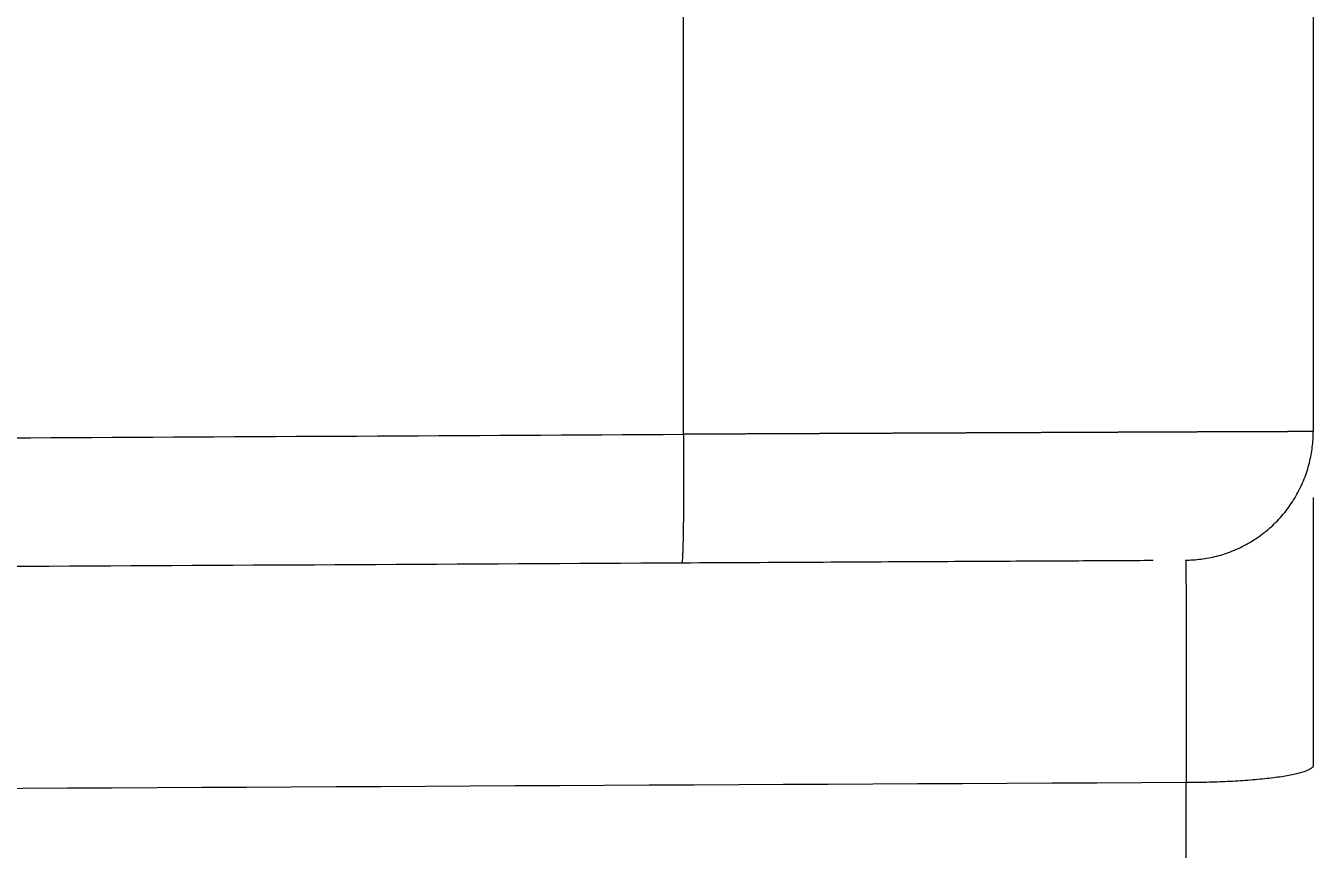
# Model space of a CAD drawing. Header units: millimetres. Extents: x 15137 to 17513, y -10160 to -6800.
# Drawn here: x 16311.03 to 16316.05, y -7768.97 to -7765.77 of the extents above; entities that cross this region are included whole.
import ezdxf

# ---------------------------------------------------------------- set-up
doc = ezdxf.new("R2010")
doc.units = ezdxf.units.MM
doc.styles.add('ARIAL', font='arial.ttf')
doc.dimstyles.get("Standard").update_dxf_attribs({"dimtxt": 15, "dimasz": 15, "dimexe": 0.18, "dimexo": 0.0625, "dimgap": 4, "dimtad": 0, "dimdec": 1, "dimdsep": 46, "dimtxsty": 'ARIAL', "dimcen": 0, "dimclrd": 5, "dimclre": 5, "dimclrt": 5, "dimadec": 0, "dimazin": 0, "dimtfac": 1, "dimtdec": 1, "dimtofl": 0, "dimtmove": 0, "dimatfit": 3, "dimfxl": 1, "dimtolj": 1, "dimtzin": 0, "dimarcsym": 0})

# ---------------------------------------------------------------- blocks, each defined once
blk = doc.blocks.new('*D83')
at = {"color": 5, "lineweight": -2, "transparency": 16777216}
for p, q in [((16291.6134, -7743.337), (16345.0284, -7743.337)), ((16344.8484, -7758.337), (16344.8484, -7773.15)), ((16291.6134, -7788.15), (16345.0284, -7788.15)), ((16344.8484, -7788.15), (16344.8484, -7803.15))]:
    blk.add_line(p, q, dxfattribs=at)
at = {"color": 5, "transparency": 16777216}
for points in [[(16342.3484, -7758.337), (16347.3484, -7758.337), (16344.8484, -7743.337)], [(16342.3484, -7773.15), (16347.3484, -7773.15), (16344.8484, -7788.15)]]:
    blk.add_solid(points, dxfattribs=at)
at = {"layer": 'Defpoints', "color": 0, "transparency": 16777216}
for p in [(16291.5509, -7743.337), (16291.5509, -7788.15), (16344.8484, -7788.15)]:
    blk.add_point(p, dxfattribs=at)
at = {"color": 5, "transparency": 16777216, "insert": (16344.8484, -7826.9488), "char_height": 15, "attachment_point": 5, "rotation": 90, "style": 'ARIAL'}
blk.add_mtext('\\A1;44.8', dxfattribs=at)

msp = doc.modelspace()

# ---------------------------------------------------------------- linework, layer by layer
at = {"linetype": 'Continuous', "lineweight": 13}
for points, degree in [([(16313.5936, -7767.3564), (16313.5936, -7764.1306)], 1), ([(16293.2495, -7767.4629), (16313.5936, -7767.3564)], 1), ([(16315.5509, -7768.7121), (16308.1165, -7768.7498), (16300.6821, -7768.7875), (16293.2478, -7768.8252)], 3)]:
    msp.add_open_spline(points, degree=degree, dxfattribs=at)
at = {"linetype": 'Continuous', "lineweight": 18}
for points in [[(16316.0457, -7764.1409), (16316.0457, -7767.3461)], [(16293.2467, -7767.9629), (16313.5866, -7767.8564)]]:
    msp.add_open_spline(points, degree=1, dxfattribs=at)
at = {"linetype": 'Continuous', "lineweight": 13}
for points, knots in [([(16316.0457, -7767.3461), (16316.0457, -7767.3461), (16316.0456, -7767.3461), (16316.0456, -7767.3461), (16316.0456, -7767.3461), (16316.0456, -7767.3461), (16316.0456, -7767.3461), (16316.0455, -7767.3461), (16316.0455, -7767.3461), (16316.0454, -7767.3461), (16316.0454, -7767.3461), (16316.0453, -7767.3461), (16316.0453, -7767.3461), (16316.0451, -7767.3461), (16316.0451, -7767.3461), (16316.045, -7767.3461), (16316.0449, -7767.3461), (16316.0447, -7767.3461), (16316.0446, -7767.3461), (16316.0445, -7767.3461), (16316.0444, -7767.3461), (16316.0442, -7767.346), (16316.0441, -7767.346), (16316.0439, -7767.346), (16316.0438, -7767.346), (16316.0435, -7767.346), (16316.0434, -7767.346), (16316.0431, -7767.346), (16316.043, -7767.346), (16316.0427, -7767.346), (16316.0426, -7767.346), (16316.0423, -7767.346), (16316.0421, -7767.346), (16316.0418, -7767.346), (16316.0417, -7767.346), (16316.0413, -7767.346), (16316.0411, -7767.346), (16316.0408, -7767.346), (16316.0406, -7767.346), (16316.0402, -7767.346), (16316.04, -7767.346), (16316.0396, -7767.346), (16316.0394, -7767.346), (16316.039, -7767.346), (16316.0388, -7767.346), (16316.0384, -7767.346), (16316.0381, -7767.346), (16316.0377, -7767.346), (16316.0374, -7767.346), (16316.037, -7767.346), (16316.0367, -7767.346), (16316.0362, -7767.346), (16316.036, -7767.346), (16316.0354, -7767.346), (16316.0352, -7767.346), (16316.0346, -7767.346), (16316.0344, -7767.346), (16316.0338, -7767.346), (16316.0335, -7767.346), (16316.0329, -7767.346), (16316.0326, -7767.346), (16316.032, -7767.346), (16316.0317, -7767.346), (16316.0311, -7767.346), (16316.0308, -7767.346), (16316.0301, -7767.346), (16316.0298, -7767.346), (16316.0291, -7767.346), (16316.0288, -7767.346), (16316.0281, -7767.346), (16316.0278, -7767.346), (16316.0271, -7767.346), (16316.0267, -7767.346), (16316.026, -7767.346), (16316.0256, -7767.346), (16316.0249, -7767.346), (16316.0245, -7767.346), (16316.0237, -7767.346), (16316.0234, -7767.346), (16316.0226, -7767.346), (16316.0222, -7767.346), (16316.0214, -7767.346), (16316.021, -7767.346), (16316.0201, -7767.346), (16316.0197, -7767.346), (16316.0189, -7767.346), (16316.0184, -7767.346), (16316.0176, -7767.346), (16316.0171, -7767.346), (16316.0163, -7767.346), (16316.0158, -7767.346), (16316.0149, -7767.346), (16316.0144, -7767.346), (16316.0135, -7767.346), (16316.013, -7767.346), (16316.0121, -7767.346), (16316.0116, -7767.346), (16316.0107, -7767.346), (16316.0102, -7767.346), (16316.0092, -7767.346), (16316.0087, -7767.346), (16316.0077, -7767.346), (16316.0072, -7767.346), (16316.0061, -7767.346), (16316.0056, -7767.346), (16316.0046, -7767.346), (16316.0041, -7767.346), (16316.003, -7767.346), (16316.0024, -7767.346), (16316.0014, -7767.346), (16316.0008, -7767.346), (16315.9997, -7767.346), (16315.9992, -7767.346), (16315.998, -7767.346), (16315.9975, -7767.346), (16315.9963, -7767.346), (16315.9957, -7767.346), (16315.9946, -7767.346), (16315.994, -7767.346), (16315.9928, -7767.346), (16315.9922, -7767.346), (16315.991, -7767.346), (16315.9904, -7767.346), (16315.9892, -7767.346), (16315.9885, -7767.346), (16315.9873, -7767.346), (16315.9867, -7767.346), (16315.9854, -7767.346), (16315.9848, -7767.3461), (16315.9835, -7767.3461), (16315.9828, -7767.3461), (16315.9815, -7767.3461), (16315.9809, -7767.3461), (16315.9796, -7767.3461), (16315.9789, -7767.3461), (16315.9776, -7767.3461), (16315.9769, -7767.3461), (16315.9755, -7767.3461), (16315.9748, -7767.3461), (16315.9735, -7767.3461), (16315.9728, -7767.3461), (16315.9714, -7767.3461), (16315.9706, -7767.3461), (16315.9692, -7767.3461), (16315.9685, -7767.3461), (16315.9671, -7767.3461), (16315.9664, -7767.3461), (16315.9649, -7767.3461), (16315.9642, -7767.3461), (16315.9627, -7767.3461), (16315.9619, -7767.3461), (16315.9604, -7767.3461), (16315.9597, -7767.3461), (16315.9582, -7767.3461), (16315.9574, -7767.3461), (16315.9559, -7767.3461), (16315.9551, -7767.3461), (16315.9535, -7767.3461), (16315.9528, -7767.3461), (16315.9512, -7767.3461), (16315.9504, -7767.3461), (16315.9488, -7767.3461), (16315.948, -7767.3461), (16315.9464, -7767.3461), (16315.9456, -7767.3462), (16315.9439, -7767.3462), (16315.9431, -7767.3462), (16315.9415, -7767.3462), (16315.9406, -7767.3462), (16315.939, -7767.3462), (16315.9381, -7767.3462), (16315.9364, -7767.3462), (16315.9356, -7767.3462), (16315.9339, -7767.3462), (16315.933, -7767.3462), (16315.9313, -7767.3462), (16315.9304, -7767.3462), (16315.9286, -7767.3462), (16315.9278, -7767.3462), (16315.926, -7767.3462), (16315.9251, -7767.3462), (16315.9233, -7767.3462), (16315.9224, -7767.3462), (16315.9206, -7767.3462), (16315.9197, -7767.3462), (16315.9179, -7767.3462), (16315.9169, -7767.3462), (16315.9151, -7767.3462), (16315.9142, -7767.3462), (16315.9123, -7767.3463), (16315.9113, -7767.3463), (16315.9095, -7767.3463), (16315.9085, -7767.3463), (16315.9066, -7767.3463), (16315.9056, -7767.3463), (16315.9037, -7767.3463), (16315.9027, -7767.3463), (16315.9008, -7767.3463), (16315.8998, -7767.3463), (16315.8978, -7767.3463), (16315.8969, -7767.3463), (16315.8949, -7767.3463), (16315.8939, -7767.3463), (16315.8919, -7767.3463), (16315.8909, -7767.3463), (16315.8888, -7767.3463), (16315.8878, -7767.3463), (16315.8858, -7767.3463), (16315.8847, -7767.3463), (16315.8827, -7767.3464), (16315.8816, -7767.3464), (16315.8796, -7767.3464), (16315.8785, -7767.3464), (16315.8764, -7767.3464), (16315.8754, -7767.3464), (16315.8732, -7767.3464), (16315.8722, -7767.3464), (16315.87, -7767.3464), (16315.869, -7767.3464), (16315.8668, -7767.3464), (16315.8657, -7767.3464), (16315.8635, -7767.3464), (16315.8624, -7767.3464), (16315.8602, -7767.3464), (16315.8591, -7767.3464), (16315.8569, -7767.3464), (16315.8558, -7767.3464), (16315.8536, -7767.3465), (16315.8525, -7767.3465), (16315.8502, -7767.3465), (16315.8491, -7767.3465), (16315.8468, -7767.3465), (16315.8456, -7767.3465), (16315.8434, -7767.3465), (16315.8422, -7767.3465), (16315.8399, -7767.3465), (16315.8387, -7767.3465), (16315.8364, -7767.3465), (16315.8352, -7767.3465), (16315.8329, -7767.3465), (16315.8317, -7767.3465), (16315.8293, -7767.3465), (16315.8282, -7767.3465), (16315.8258, -7767.3466), (16315.8246, -7767.3466), (16315.8222, -7767.3466), (16315.821, -7767.3466), (16315.8185, -7767.3466), (16315.8173, -7767.3466), (16315.8149, -7767.3466), (16315.8137, -7767.3466), (16315.8112, -7767.3466), (16315.81, -7767.3466), (16315.8075, -7767.3466), (16315.8062, -7767.3466), (16315.8037, -7767.3466), (16315.8025, -7767.3466), (16315.8, -7767.3466), (16315.7987, -7767.3466), (16315.7962, -7767.3467), (16315.7949, -7767.3467), (16315.7924, -7767.3467), (16315.7911, -7767.3467), (16315.7885, -7767.3467), (16315.7872, -7767.3467), (16315.7846, -7767.3467), (16315.7833, -7767.3467), (16315.7807, -7767.3467), (16315.7794, -7767.3467), (16315.7768, -7767.3467), (16315.7755, -7767.3467), (16315.7728, -7767.3467), (16315.7715, -7767.3468), (16315.7689, -7767.3468), (16315.7675, -7767.3468), (16315.7648, -7767.3468), (16315.7635, -7767.3468), (16315.7608, -7767.3468), (16315.7595, -7767.3468), (16315.7567, -7767.3468), (16315.7554, -7767.3468), (16315.7527, -7767.3468), (16315.7513, -7767.3468), (16315.7485, -7767.3468), (16315.7472, -7767.3468), (16315.7444, -7767.3469), (16315.743, -7767.3469), (16315.7402, -7767.3469), (16315.7388, -7767.3469), (16315.736, -7767.3469), (16315.7346, -7767.3469), (16315.7318, -7767.3469), (16315.7304, -7767.3469), (16315.7275, -7767.3469), (16315.7261, -7767.3469), (16315.7233, -7767.3469), (16315.7218, -7767.3469), (16315.719, -7767.347), (16315.7175, -7767.347), (16315.7146, -7767.347), (16315.7132, -7767.347), (16315.7103, -7767.347), (16315.7088, -7767.347), (16315.7059, -7767.347), (16315.7044, -7767.347), (16315.7015, -7767.347), (16315.7, -7767.347), (16315.6971, -7767.347), (16315.6956, -7767.347), (16315.6926, -7767.3471), (16315.6911, -7767.3471), (16315.6881, -7767.3471), (16315.6866, -7767.3471), (16315.6836, -7767.3471), (16315.6821, -7767.3471), (16315.6791, -7767.3471), (16315.6776, -7767.3471), (16315.6745, -7767.3471), (16315.673, -7767.3471), (16315.6699, -7767.3471), (16315.6684, -7767.3472), (16315.6653, -7767.3472), (16315.6638, -7767.3472), (16315.6607, -7767.3472), (16315.6591, -7767.3472), (16315.656, -7767.3472), (16315.6545, -7767.3472), (16315.6513, -7767.3472), (16315.6498, -7767.3472), (16315.6466, -7767.3472), (16315.645, -7767.3472), (16315.6419, -7767.3473), (16315.6403, -7767.3473), (16315.6371, -7767.3473), (16315.6355, -7767.3473), (16315.6323, -7767.3473), (16315.6307, -7767.3473), (16315.6274, -7767.3473), (16315.6258, -7767.3473), (16315.6226, -7767.3473), (16315.621, -7767.3473), (16315.6177, -7767.3474), (16315.6161, -7767.3474), (16315.6128, -7767.3474), (16315.6112, -7767.3474), (16315.6079, -7767.3474), (16315.6062, -7767.3474), (16315.6029, -7767.3474), (16315.6013, -7767.3474), (16315.5979, -7767.3474), (16315.5963, -7767.3474), (16315.5929, -7767.3475), (16315.5912, -7767.3475), (16315.5879, -7767.3475), (16315.5862, -7767.3475), (16315.5828, -7767.3475), (16315.5811, -7767.3475), (16315.5777, -7767.3475), (16315.576, -7767.3475), (16315.5726, -7767.3475), (16315.5709, -7767.3475), (16315.5675, -7767.3476), (16315.5658, -7767.3476), (16315.5623, -7767.3476), (16315.5606, -7767.3476), (16315.5571, -7767.3476), (16315.5554, -7767.3476), (16315.5519, -7767.3476), (16315.5502, -7767.3476), (16315.5467, -7767.3476), (16315.5449, -7767.3477), (16315.5414, -7767.3477), (16315.5397, -7767.3477), (16315.5361, -7767.3477), (16315.5344, -7767.3477), (16315.5308, -7767.3477), (16315.5291, -7767.3477), (16315.5255, -7767.3477), (16315.5237, -7767.3477), (16315.5201, -7767.3478), (16315.5184, -7767.3478), (16315.5148, -7767.3478), (16315.513, -7767.3478), (16315.5094, -7767.3478), (16315.5075, -7767.3478), (16315.5039, -7767.3478), (16315.5021, -7767.3478), (16315.4985, -7767.3478), (16315.4966, -7767.3479), (16315.493, -7767.3479), (16315.4912, -7767.3479), (16315.4875, -7767.3479), (16315.4856, -7767.3479), (16315.482, -7767.3479), (16315.4801, -7767.3479), (16315.4764, -7767.3479), (16315.4745, -7767.3479), (16315.4708, -7767.348), (16315.469, -7767.348), (16315.4652, -7767.348), (16315.4634, -7767.348), (16315.4596, -7767.348), (16315.4577, -7767.348), (16315.454, -7767.348), (16315.4521, -7767.348), (16315.4483, -7767.3481), (16315.4464, -7767.3481), (16315.4426, -7767.3481), (16315.4407, -7767.3481), (16315.4369, -7767.3481), (16315.435, -7767.3481), (16315.4312, -7767.3481), (16315.4292, -7767.3481), (16315.4254, -7767.3482), (16315.4235, -7767.3482), (16315.4196, -7767.3482), (16315.4177, -7767.3482), (16315.4138, -7767.3482), (16315.4119, -7767.3482), (16315.408, -7767.3482), (16315.4061, -7767.3482), (16315.4022, -7767.3483), (16315.4002, -7767.3483), (16315.3963, -7767.3483), (16315.3943, -7767.3483), (16315.3904, -7767.3483), (16315.3884, -7767.3483), (16315.3845, -7767.3483), (16315.3825, -7767.3483), (16315.3785, -7767.3484), (16315.3766, -7767.3484), (16315.3726, -7767.3484), (16315.3706, -7767.3484), (16315.3666, -7767.3484), (16315.3646, -7767.3484), (16315.3606, -7767.3484), (16315.3586, -7767.3484), (16315.3546, -7767.3485), (16315.3526, -7767.3485), (16315.3486, -7767.3485), (16315.3465, -7767.3485), (16315.3425, -7767.3485), (16315.3405, -7767.3485), (16315.3364, -7767.3485), (16315.3344, -7767.3485), (16315.3303, -7767.3486), (16315.3283, -7767.3486), (16315.3242, -7767.3486), (16315.3221, -7767.3486), (16315.318, -7767.3486), (16315.316, -7767.3486), (16315.3119, -7767.3486), (16315.3098, -7767.3486), (16315.3057, -7767.3487), (16315.3036, -7767.3487), (16315.2995, -7767.3487), (16315.2974, -7767.3487), (16315.2933, -7767.3487), (16315.2912, -7767.3487), (16315.287, -7767.3487), (16315.2849, -7767.3488), (16315.2808, -7767.3488), (16315.2787, -7767.3488), (16315.2745, -7767.3488), (16315.2724, -7767.3488), (16315.2682, -7767.3488), (16315.2661, -7767.3488), (16315.2618, -7767.3489), (16315.2597, -7767.3489), (16315.2555, -7767.3489), (16315.2534, -7767.3489), (16315.2491, -7767.3489), (16315.247, -7767.3489), (16315.2427, -7767.3489), (16315.2406, -7767.3489), (16315.2363, -7767.349), (16315.2342, -7767.349), (16315.2299, -7767.349), (16315.2277, -7767.349), (16315.2234, -7767.349), (16315.2212, -7767.349), (16315.2169, -7767.349), (16315.2148, -7767.3491), (16315.2104, -7767.3491), (16315.2082, -7767.3491), (16315.2039, -7767.3491), (16315.2017, -7767.3491), (16315.1973, -7767.3491), (16315.1952, -7767.3491), (16315.1908, -7767.3492), (16315.1886, -7767.3492), (16315.1842, -7767.3492), (16315.182, -7767.3492), (16315.1776, -7767.3492), (16315.1754, -7767.3492), (16315.1709, -7767.3492), (16315.1687, -7767.3493), (16315.1643, -7767.3493), (16315.1621, -7767.3493), (16315.1576, -7767.3493), (16315.1554, -7767.3493), (16315.1509, -7767.3493), (16315.1487, -7767.3493), (16315.1442, -7767.3494), (16315.142, -7767.3494), (16315.1375, -7767.3494), (16315.1352, -7767.3494), (16315.1307, -7767.3494), (16315.1285, -7767.3494), (16315.124, -7767.3495), (16315.1217, -7767.3495), (16315.1172, -7767.3495), (16315.1149, -7767.3495), (16315.1103, -7767.3495), (16315.1081, -7767.3495), (16315.1035, -7767.3495), (16315.1012, -7767.3496), (16315.0967, -7767.3496), (16315.0944, -7767.3496), (16315.0898, -7767.3496), (16315.0875, -7767.3496), (16315.0829, -7767.3496), (16315.0806, -7767.3496), (16315.076, -7767.3497), (16315.0737, -7767.3497), (16315.0691, -7767.3497), (16315.0667, -7767.3497), (16315.0621, -7767.3497), (16315.0598, -7767.3497), (16315.0551, -7767.3498), (16315.0528, -7767.3498), (16315.0482, -7767.3498), (16315.0458, -7767.3498), (16315.0411, -7767.3498), (16315.0388, -7767.3498), (16315.0341, -7767.3499), (16315.0318, -7767.3499), (16315.0271, -7767.3499), (16315.0247, -7767.3499), (16315.02, -7767.3499), (16315.0177, -7767.3499), (16315.0129, -7767.3499), (16315.0106, -7767.35), (16315.0058, -7767.35), (16315.0035, -7767.35), (16314.9987, -7767.35), (16314.9964, -7767.35), (16314.9916, -7767.35), (16314.9892, -7767.35), (16314.9845, -7767.3501), (16314.9821, -7767.3501), (16314.9773, -7767.3501), (16314.9749, -7767.3501), (16314.9701, -7767.3501), (16314.9677, -7767.3501), (16314.9629, -7767.3502), (16314.9605, -7767.3502), (16314.9557, -7767.3502), (16314.9533, -7767.3502), (16314.9485, -7767.3502), (16314.946, -7767.3502), (16314.9412, -7767.3503), (16314.9388, -7767.3503), (16314.9339, -7767.3503), (16314.9315, -7767.3503), (16314.9266, -7767.3503), (16314.9242, -7767.3503), (16314.9193, -7767.3504), (16314.9169, -7767.3504), (16314.912, -7767.3504), (16314.9096, -7767.3504), (16314.9047, -7767.3504), (16314.9022, -7767.3504), (16314.8973, -7767.3505), (16314.8949, -7767.3505), (16314.89, -7767.3505), (16314.8875, -7767.3505), (16314.8826, -7767.3505), (16314.8801, -7767.3505), (16314.8752, -7767.3506), (16314.8727, -7767.3506), (16314.8678, -7767.3506), (16314.8653, -7767.3506), (16314.8604, -7767.3506), (16314.8579, -7767.3506), (16314.8529, -7767.3507), (16314.8504, -7767.3507), (16314.8455, -7767.3507), (16314.843, -7767.3507), (16314.838, -7767.3507), (16314.8355, -7767.3507), (16314.8305, -7767.3508), (16314.828, -7767.3508), (16314.823, -7767.3508), (16314.8205, -7767.3508), (16314.8155, -7767.3508), (16314.813, -7767.3508), (16314.808, -7767.3509), (16314.8055, -7767.3509), (16314.8004, -7767.3509), (16314.7979, -7767.3509), (16314.7929, -7767.3509), (16314.7903, -7767.3509), (16314.7853, -7767.351), (16314.7828, -7767.351), (16314.7777, -7767.351), (16314.7752, -7767.351), (16314.7701, -7767.351), (16314.7676, -7767.351), (16314.7625, -7767.3511), (16314.7599, -7767.3511), (16314.7549, -7767.3511), (16314.7523, -7767.3511), (16314.7472, -7767.3511), (16314.7446, -7767.3511), (16314.7395, -7767.3512), (16314.737, -7767.3512), (16314.7319, -7767.3512), (16314.7293, -7767.3512), (16314.7242, -7767.3512), (16314.7216, -7767.3512), (16314.7164, -7767.3513), (16314.7139, -7767.3513), (16314.7087, -7767.3513), (16314.7061, -7767.3513), (16314.701, -7767.3513), (16314.6984, -7767.3513), (16314.6932, -7767.3514), (16314.6906, -7767.3514), (16314.6855, -7767.3514), (16314.6829, -7767.3514), (16314.6777, -7767.3514), (16314.6751, -7767.3515), (16314.6699, -7767.3515), (16314.6673, -7767.3515), (16314.6621, -7767.3515), (16314.6594, -7767.3515), (16314.6542, -7767.3515), (16314.6516, -7767.3516), (16314.6464, -7767.3516), (16314.6438, -7767.3516), (16314.6385, -7767.3516), (16314.6359, -7767.3516), (16314.6307, -7767.3517), (16314.628, -7767.3517), (16314.6228, -7767.3517), (16314.6201, -7767.3517), (16314.6149, -7767.3517), (16314.6122, -7767.3517), (16314.607, -7767.3518), (16314.6043, -7767.3518), (16314.599, -7767.3518), (16314.5964, -7767.3518), (16314.5911, -7767.3518), (16314.5885, -7767.3518), (16314.5832, -7767.3519), (16314.5805, -7767.3519), (16314.5752, -7767.3519), (16314.5725, -7767.3519), (16314.5672, -7767.3519), (16314.5646, -7767.3519), (16314.5592, -7767.352), (16314.5566, -7767.352), (16314.5512, -7767.352), (16314.5486, -7767.352), (16314.5432, -7767.352), (16314.5405, -7767.3521), (16314.5352, -7767.3521), (16314.5325, -7767.3521), (16314.5272, -7767.3521), (16314.5245, -7767.3521), (16314.5191, -7767.3522), (16314.5164, -7767.3522), (16314.5111, -7767.3522), (16314.5084, -7767.3522), (16314.503, -7767.3522), (16314.5003, -7767.3522), (16314.4949, -7767.3523), (16314.4922, -7767.3523), (16314.4868, -7767.3523), (16314.4841, -7767.3523), (16314.4787, -7767.3523), (16314.476, -7767.3523), (16314.4706, -7767.3524), (16314.4679, -7767.3524), (16314.4625, -7767.3524), (16314.4597, -7767.3524), (16314.4543, -7767.3524), (16314.4516, -7767.3525), (16314.4462, -7767.3525), (16314.4435, -7767.3525), (16314.438, -7767.3525), (16314.4353, -7767.3525), (16314.4298, -7767.3526), (16314.4271, -7767.3526), (16314.4217, -7767.3526), (16314.4189, -7767.3526), (16314.4135, -7767.3526), (16314.4107, -7767.3526), (16314.4053, -7767.3527), (16314.4025, -7767.3527), (16314.3971, -7767.3527), (16314.3943, -7767.3527), (16314.3889, -7767.3527), (16314.3861, -7767.3528), (16314.3806, -7767.3528), (16314.3779, -7767.3528), (16314.3724, -7767.3528), (16314.3696, -7767.3528), (16314.3641, -7767.3529), (16314.3614, -7767.3529), (16314.3559, -7767.3529), (16314.3531, -7767.3529), (16314.3476, -7767.3529), (16314.3449, -7767.3529), (16314.3393, -7767.353), (16314.3366, -7767.353), (16314.3311, -7767.353), (16314.3283, -7767.353), (16314.3228, -7767.353), (16314.32, -7767.3531), (16314.3145, -7767.3531), (16314.3117, -7767.3531), (16314.3062, -7767.3531), (16314.3034, -7767.3531), (16314.2979, -7767.3532), (16314.2951, -7767.3532), (16314.2895, -7767.3532), (16314.2868, -7767.3532), (16314.2812, -7767.3532), (16314.2784, -7767.3532), (16314.2729, -7767.3533), (16314.2701, -7767.3533), (16314.2645, -7767.3533), (16314.2617, -7767.3533), (16314.2562, -7767.3533), (16314.2534, -7767.3534), (16314.2478, -7767.3534), (16314.245, -7767.3534), (16314.2394, -7767.3534), (16314.2366, -7767.3534), (16314.2311, -7767.3535), (16314.2283, -7767.3535), (16314.2227, -7767.3535), (16314.2199, -7767.3535), (16314.2143, -7767.3535), (16314.2115, -7767.3535), (16314.2059, -7767.3536), (16314.2031, -7767.3536), (16314.1974, -7767.3536), (16314.1946, -7767.3536), (16314.189, -7767.3537), (16314.1862, -7767.3537), (16314.1806, -7767.3537), (16314.1778, -7767.3537), (16314.1721, -7767.3537), (16314.1693, -7767.3537), (16314.1637, -7767.3538), (16314.1608, -7767.3538), (16314.1552, -7767.3538), (16314.1524, -7767.3538), (16314.1467, -7767.3538), (16314.1439, -7767.3539), (16314.1382, -7767.3539), (16314.1354, -7767.3539), (16314.1297, -7767.3539), (16314.1269, -7767.3539), (16314.1212, -7767.354), (16314.1184, -7767.354), (16314.1127, -7767.354), (16314.1099, -7767.354), (16314.1042, -7767.354), (16314.1013, -7767.3541), (16314.0956, -7767.3541), (16314.0928, -7767.3541), (16314.0871, -7767.3541), (16314.0843, -7767.3541), (16314.0785, -7767.3542), (16314.0757, -7767.3542), (16314.07, -7767.3542), (16314.0671, -7767.3542), (16314.0614, -7767.3542), (16314.0586, -7767.3542), (16314.0529, -7767.3543), (16314.05, -7767.3543), (16314.0443, -7767.3543), (16314.0414, -7767.3543), (16314.0357, -7767.3543), (16314.0328, -7767.3544), (16314.0271, -7767.3544), (16314.0242, -7767.3544), (16314.0185, -7767.3544), (16314.0156, -7767.3544), (16314.0099, -7767.3545), (16314.007, -7767.3545), (16314.0013, -7767.3545), (16313.9984, -7767.3545), (16313.9926, -7767.3545), (16313.9898, -7767.3546), (16313.984, -7767.3546), (16313.9811, -7767.3546), (16313.9754, -7767.3546), (16313.9725, -7767.3546), (16313.9667, -7767.3547), (16313.9639, -7767.3547), (16313.9581, -7767.3547), (16313.9552, -7767.3547), (16313.9494, -7767.3547), (16313.9466, -7767.3548), (16313.9408, -7767.3548), (16313.9379, -7767.3548), (16313.9321, -7767.3548), (16313.9292, -7767.3548), (16313.9235, -7767.3549), (16313.9206, -7767.3549), (16313.9148, -7767.3549), (16313.9119, -7767.3549), (16313.9061, -7767.3549), (16313.9032, -7767.355), (16313.8974, -7767.355), (16313.8946, -7767.355), (16313.8888, -7767.355), (16313.8859, -7767.355), (16313.8801, -7767.3551), (16313.8772, -7767.3551), (16313.8714, -7767.3551), (16313.8685, -7767.3551), (16313.8627, -7767.3551), (16313.8598, -7767.3552), (16313.854, -7767.3552), (16313.8511, -7767.3552), (16313.8453, -7767.3552), (16313.8424, -7767.3552), (16313.8366, -7767.3553), (16313.8337, -7767.3553), (16313.8279, -7767.3553), (16313.825, -7767.3553), (16313.8192, -7767.3553), (16313.8163, -7767.3554), (16313.8105, -7767.3554), (16313.8076, -7767.3554), (16313.8018, -7767.3554), (16313.7989, -7767.3554), (16313.7931, -7767.3555), (16313.7902, -7767.3555), (16313.7844, -7767.3555), (16313.7814, -7767.3555), (16313.7756, -7767.3555), (16313.7727, -7767.3556), (16313.7669, -7767.3556), (16313.764, -7767.3556), (16313.7582, -7767.3556), (16313.7553, -7767.3556), (16313.7495, -7767.3557), (16313.7466, -7767.3557), (16313.7408, -7767.3557), (16313.7379, -7767.3557), (16313.7321, -7767.3557), (16313.7291, -7767.3557), (16313.7233, -7767.3558), (16313.7204, -7767.3558), (16313.7146, -7767.3558), (16313.7117, -7767.3558), (16313.7059, -7767.3559), (16313.703, -7767.3559), (16313.6972, -7767.3559), (16313.6943, -7767.3559), (16313.6885, -7767.3559), (16313.6856, -7767.3559), (16313.6797, -7767.356), (16313.6768, -7767.356), (16313.671, -7767.356), (16313.6681, -7767.356), (16313.6623, -7767.3561), (16313.6594, -7767.3561), (16313.6536, -7767.3561), (16313.6507, -7767.3561), (16313.6449, -7767.3561), (16313.642, -7767.3561), (16313.6362, -7767.3562), (16313.6333, -7767.3562), (16313.6275, -7767.3562), (16313.6246, -7767.3562), (16313.6188, -7767.3563), (16313.6159, -7767.3563), (16313.6101, -7767.3563), (16313.6072, -7767.3563), (16313.6015, -7767.3563), (16313.5988, -7767.3563), (16313.5952, -7767.3564), (16313.5944, -7767.3564), (16313.5936, -7767.3564)], [0, 0, 0, 0, 0.00114, 0.003387, 0.003387, 0.003387, 0.005635, 0.005635, 0.007883, 0.007883, 0.010132, 0.010132, 0.012382, 0.012382, 0.014632, 0.014632, 0.016882, 0.016882, 0.019133, 0.019133, 0.021385, 0.021385, 0.023637, 0.023637, 0.02589, 0.02589, 0.028143, 0.028143, 0.030396, 0.030396, 0.03265, 0.03265, 0.034904, 0.034904, 0.037159, 0.037159, 0.039414, 0.039414, 0.041669, 0.041669, 0.043925, 0.043925, 0.046181, 0.046181, 0.048437, 0.048437, 0.050693, 0.050693, 0.05295, 0.05295, 0.055207, 0.055207, 0.057465, 0.057465, 0.059722, 0.059722, 0.06198, 0.06198, 0.064237, 0.064237, 0.066495, 0.066495, 0.068754, 0.068754, 0.071012, 0.071012, 0.07327, 0.07327, 0.075529, 0.075529, 0.077787, 0.077787, 0.080046, 0.080046, 0.082304, 0.082304, 0.084563, 0.084563, 0.086821, 0.086821, 0.08908, 0.08908, 0.091338, 0.091338, 0.093597, 0.093597, 0.095855, 0.095855, 0.098113, 0.098113, 0.100371, 0.100371, 0.102629, 0.102629, 0.104887, 0.104887, 0.107145, 0.107145, 0.109402, 0.109402, 0.11166, 0.11166, 0.113917, 0.113917, 0.116174, 0.116174, 0.11843, 0.11843, 0.120686, 0.120686, 0.122942, 0.122942, 0.125198, 0.125198, 0.127454, 0.127454, 0.129709, 0.129709, 0.131963, 0.131963, 0.134218, 0.134218, 0.136471, 0.136471, 0.138725, 0.138725, 0.140978, 0.140978, 0.143231, 0.143231, 0.145483, 0.145483, 0.147734, 0.147734, 0.149986, 0.149986, 0.152236, 0.152236, 0.154486, 0.154486, 0.156736, 0.156736, 0.158985, 0.158985, 0.161233, 0.161233, 0.163481, 0.163481, 0.165728, 0.165728, 0.167975, 0.167975, 0.170221, 0.170221, 0.172466, 0.172466, 0.174711, 0.174711, 0.176955, 0.176955, 0.179198, 0.179198, 0.181443, 0.181443, 0.183687, 0.183687, 0.185933, 0.185933, 0.188178, 0.188178, 0.190425, 0.190425, 0.192671, 0.192671, 0.194918, 0.194918, 0.197166, 0.197166, 0.199414, 0.199414, 0.201662, 0.201662, 0.203911, 0.203911, 0.20616, 0.20616, 0.20841, 0.20841, 0.21066, 0.21066, 0.21291, 0.21291, 0.215161, 0.215161, 0.217412, 0.217412, 0.219663, 0.219663, 0.221915, 0.221915, 0.224167, 0.224167, 0.226419, 0.226419, 0.228671, 0.228671, 0.230924, 0.230924, 0.233177, 0.233177, 0.23543, 0.23543, 0.237683, 0.237683, 0.239937, 0.239937, 0.242191, 0.242191, 0.244445, 0.244445, 0.246699, 0.246699, 0.248953, 0.248953, 0.251207, 0.251207, 0.253462, 0.253462, 0.255717, 0.255717, 0.257971, 0.257971, 0.260226, 0.260226, 0.262481, 0.262481, 0.264736, 0.264736, 0.266991, 0.266991, 0.269246, 0.269246, 0.271501, 0.271501, 0.273756, 0.273756, 0.276011, 0.276011, 0.278266, 0.278266, 0.280521, 0.280521, 0.282776, 0.282776, 0.285031, 0.285031, 0.287286, 0.287286, 0.289541, 0.289541, 0.291795, 0.291795, 0.29405, 0.29405, 0.296304, 0.296304, 0.298559, 0.298559, 0.300813, 0.300813, 0.303067, 0.303067, 0.305321, 0.305321, 0.307574, 0.307574, 0.309828, 0.309828, 0.312081, 0.312081, 0.314334, 0.314334, 0.316587, 0.316587, 0.318839, 0.318839, 0.321091, 0.321091, 0.323343, 0.323343, 0.325595, 0.325595, 0.327847, 0.327847, 0.330098, 0.330098, 0.332348, 0.332348, 0.334599, 0.334599, 0.336849, 0.336849, 0.339099, 0.339099, 0.341348, 0.341348, 0.343597, 0.343597, 0.345845, 0.345845, 0.348094, 0.348094, 0.350341, 0.350341, 0.352589, 0.352589, 0.354838, 0.354838, 0.357087, 0.357087, 0.359336, 0.359336, 0.361586, 0.361586, 0.363836, 0.363836, 0.366087, 0.366087, 0.368338, 0.368338, 0.370589, 0.370589, 0.372841, 0.372841, 0.375094, 0.375094, 0.377346, 0.377346, 0.379599, 0.379599, 0.381853, 0.381853, 0.384106, 0.384106, 0.38636, 0.38636, 0.388615, 0.388615, 0.390869, 0.390869, 0.393124, 0.393124, 0.395379, 0.395379, 0.397635, 0.397635, 0.39989, 0.39989, 0.402146, 0.402146, 0.404402, 0.404402, 0.406658, 0.406658, 0.408914, 0.408914, 0.411171, 0.411171, 0.413428, 0.413428, 0.415684, 0.415684, 0.417941, 0.417941, 0.420198, 0.420198, 0.422455, 0.422455, 0.424712, 0.424712, 0.426969, 0.426969, 0.429227, 0.429227, 0.431484, 0.431484, 0.433741, 0.433741, 0.435998, 0.435998, 0.438256, 0.438256, 0.440513, 0.440513, 0.44277, 0.44277, 0.445027, 0.445027, 0.447284, 0.447284, 0.449541, 0.449541, 0.451798, 0.451798, 0.454054, 0.454054, 0.456311, 0.456311, 0.458567, 0.458567, 0.460823, 0.460823, 0.46308, 0.46308, 0.465335, 0.465335, 0.467591, 0.467591, 0.469846, 0.469846, 0.472102, 0.472102, 0.474357, 0.474357, 0.476611, 0.476611, 0.478866, 0.478866, 0.48112, 0.48112, 0.483374, 0.483374, 0.485627, 0.485627, 0.48788, 0.48788, 0.490133, 0.490133, 0.492385, 0.492385, 0.494638, 0.494638, 0.496889, 0.496889, 0.49914, 0.49914, 0.501391, 0.501391, 0.503642, 0.503642, 0.505892, 0.505892, 0.508141, 0.508141, 0.51039, 0.51039, 0.512639, 0.512639, 0.514887, 0.514887, 0.517134, 0.517134, 0.519381, 0.519381, 0.521628, 0.521628, 0.523875, 0.523875, 0.526122, 0.526122, 0.52837, 0.52837, 0.530619, 0.530619, 0.532868, 0.532868, 0.535117, 0.535117, 0.537367, 0.537367, 0.539618, 0.539618, 0.541868, 0.541868, 0.54412, 0.54412, 0.546371, 0.546371, 0.548623, 0.548623, 0.550876, 0.550876, 0.553128, 0.553128, 0.555382, 0.555382, 0.557635, 0.557635, 0.559889, 0.559889, 0.562143, 0.562143, 0.564397, 0.564397, 0.566652, 0.566652, 0.568907, 0.568907, 0.571162, 0.571162, 0.573417, 0.573417, 0.575673, 0.575673, 0.577929, 0.577929, 0.580185, 0.580185, 0.582441, 0.582441, 0.584698, 0.584698, 0.586954, 0.586954, 0.589211, 0.589211, 0.591468, 0.591468, 0.593725, 0.593725, 0.595982, 0.595982, 0.598239, 0.598239, 0.600496, 0.600496, 0.602754, 0.602754, 0.605011, 0.605011, 0.607268, 0.607268, 0.609526, 0.609526, 0.611783, 0.611783, 0.614041, 0.614041, 0.616298, 0.616298, 0.618555, 0.618555, 0.620813, 0.620813, 0.62307, 0.62307, 0.625327, 0.625327, 0.627584, 0.627584, 0.629841, 0.629841, 0.632098, 0.632098, 0.634355, 0.634355, 0.636611, 0.636611, 0.638868, 0.638868, 0.641124, 0.641124, 0.64338, 0.64338, 0.645636, 0.645636, 0.647892, 0.647892, 0.650147, 0.650147, 0.652402, 0.652402, 0.654657, 0.654657, 0.656912, 0.656912, 0.659166, 0.659166, 0.66142, 0.66142, 0.663674, 0.663674, 0.665927, 0.665927, 0.66818, 0.66818, 0.670433, 0.670433, 0.672685, 0.672685, 0.674937, 0.674937, 0.677189, 0.677189, 0.67944, 0.67944, 0.681692, 0.681692, 0.683944, 0.683944, 0.686196, 0.686196, 0.688449, 0.688449, 0.690702, 0.690702, 0.692955, 0.692955, 0.695208, 0.695208, 0.697462, 0.697462, 0.699716, 0.699716, 0.70197, 0.70197, 0.704224, 0.704224, 0.706478, 0.706478, 0.708733, 0.708733, 0.710987, 0.710987, 0.713242, 0.713242, 0.715497, 0.715497, 0.717752, 0.717752, 0.720008, 0.720008, 0.722263, 0.722263, 0.724518, 0.724518, 0.726774, 0.726774, 0.729029, 0.729029, 0.731285, 0.731285, 0.733541, 0.733541, 0.735796, 0.735796, 0.738052, 0.738052, 0.740308, 0.740308, 0.742563, 0.742563, 0.744819, 0.744819, 0.747074, 0.747074, 0.74933, 0.74933, 0.751585, 0.751585, 0.753841, 0.753841, 0.756096, 0.756096, 0.758351, 0.758351, 0.760606, 0.760606, 0.762861, 0.762861, 0.765116, 0.765116, 0.767371, 0.767371, 0.769625, 0.769625, 0.77188, 0.77188, 0.774134, 0.774134, 0.776388, 0.776388, 0.778642, 0.778642, 0.780895, 0.780895, 0.783148, 0.783148, 0.785401, 0.785401, 0.787654, 0.787654, 0.789907, 0.789907, 0.792159, 0.792159, 0.794411, 0.794411, 0.796663, 0.796663, 0.798914, 0.798914, 0.801165, 0.801165, 0.803416, 0.803416, 0.805666, 0.805666, 0.807916, 0.807916, 0.810165, 0.810165, 0.812415, 0.812415, 0.814663, 0.814663, 0.816912, 0.816912, 0.81916, 0.81916, 0.821407, 0.821407, 0.823654, 0.823654, 0.825901, 0.825901, 0.828147, 0.828147, 0.830393, 0.830393, 0.832638, 0.832638, 0.834883, 0.834883, 0.83713, 0.83713, 0.839377, 0.839377, 0.841624, 0.841624, 0.843873, 0.843873, 0.846122, 0.846122, 0.848371, 0.848371, 0.850621, 0.850621, 0.852872, 0.852872, 0.855123, 0.855123, 0.857374, 0.857374, 0.859627, 0.859627, 0.861879, 0.861879, 0.864132, 0.864132, 0.866386, 0.866386, 0.86864, 0.86864, 0.870894, 0.870894, 0.873149, 0.873149, 0.875404, 0.875404, 0.87766, 0.87766, 0.879916, 0.879916, 0.882172, 0.882172, 0.884429, 0.884429, 0.886685, 0.886685, 0.888942, 0.888942, 0.8912, 0.8912, 0.893457, 0.893457, 0.895715, 0.895715, 0.897973, 0.897973, 0.900231, 0.900231, 0.90249, 0.90249, 0.904748, 0.904748, 0.907007, 0.907007, 0.909265, 0.909265, 0.911524, 0.911524, 0.913783, 0.913783, 0.916042, 0.916042, 0.918301, 0.918301, 0.92056, 0.92056, 0.922819, 0.922819, 0.925078, 0.925078, 0.927336, 0.927336, 0.929595, 0.929595, 0.931854, 0.931854, 0.934113, 0.934113, 0.936371, 0.936371, 0.938629, 0.938629, 0.940888, 0.940888, 0.943146, 0.943146, 0.945403, 0.945403, 0.947661, 0.947661, 0.949919, 0.949919, 0.952176, 0.952176, 0.954433, 0.954433, 0.956689, 0.956689, 0.958945, 0.958945, 0.961201, 0.961201, 0.963457, 0.963457, 0.965712, 0.965712, 0.967967, 0.967967, 0.970222, 0.970222, 0.972476, 0.972476, 0.974729, 0.974729, 0.976983, 0.976983, 0.979235, 0.979235, 0.981488, 0.981488, 0.983739, 0.983739, 0.985991, 0.985991, 0.988241, 0.988241, 0.990492, 0.990492, 0.992741, 0.992741, 0.99499, 0.99499, 0.997238, 0.997238, 0.999367, 0.999367, 1, 1, 1, 1]), ([(16315.5483, -7767.8461), (16315.5487, -7767.8461), (16315.5494, -7767.8637), (16315.5502, -7767.9376), (16315.5508, -7768.0546), (16315.5512, -7768.2237), (16315.5513, -7768.4477), (16315.5511, -7768.6219), (16315.5509, -7768.7121)], [0, 0, 0, 0, 0.1641, 0.310838, 0.459408, 0.626854, 0.809703, 1, 1, 1, 1])]:
    msp.add_open_spline(points, degree=3, knots=knots, dxfattribs=at)
at = {"linetype": 'Continuous', "lineweight": 18}
msp.add_rational_spline([(16315.5483, -7767.8461), (16315.8398, -7767.8446), (16316.0457, -7767.6379), (16316.0457, -7767.3461)], [1, 0.806039021245, 0.805901946865, 1], degree=3, dxfattribs=at)
at = {"linetype": 'Continuous', "lineweight": 13}
for points, weights, degree in [([(16313.5936, -7767.3564), (16313.5951, -7767.6492), (16313.5922, -7767.8563), (16313.5866, -7767.8564)], [1, 0.804761504978, 0.804761504978, 1], 3), ([(16316.0457, -7768.6451), (16316.0457, -7768.7114), (16315.5509, -7768.7121)], [1, 0.71079947388, 1], 2), ([(16315.5509, -7787.8987), (16315.5509, -7787.8957), (16315.5509, -7768.7121)], [0.975034976238, 0.743582214302, 1], 2)]:
    msp.add_rational_spline(points, weights, degree=degree, dxfattribs=at)
at = {"linetype": 'Continuous', "lineweight": 18}
for points, knots in [([(16316.0457, -7767.6021), (16316.0457, -7767.6204), (16316.0457, -7767.7044), (16316.0457, -7767.8985), (16316.0457, -7768.2433), (16316.0457, -7768.5039), (16316.0457, -7768.6451)], [0, 0, 0, 0, 0.091477, 0.394318, 0.697159, 1, 1, 1, 1]), ([(16313.5866, -7767.8564), (16313.7741, -7767.8554), (16314.1232, -7767.8536), (16314.5542, -7767.8513), (16314.9431, -7767.8493), (16315.2492, -7767.8477), (16315.3796, -7767.847), (16315.4221, -7767.8468)], [0, 0, 0, 0, 0.213675, 0.42735, 0.641025, 0.8547, 1, 1, 1, 1])]:
    msp.add_open_spline(points, degree=3, knots=knots, dxfattribs=at)

# ---------------------------------------------------------------- dimensions: what is measured, and where the dimension line sits
dim = msp.add_linear_dim(base=(16344.8484, -7788.15), p1=(16291.5509, -7743.337), p2=(16291.5509, -7788.15), angle=90, dimstyle='Standard', override={"dimtfillclr": 7})
dim.commit()
dim.dimension.update_dxf_attribs({"geometry": '*D83', "text_midpoint": (16344.8484, -7826.9488)})

doc.saveas('drawing.dxf')
